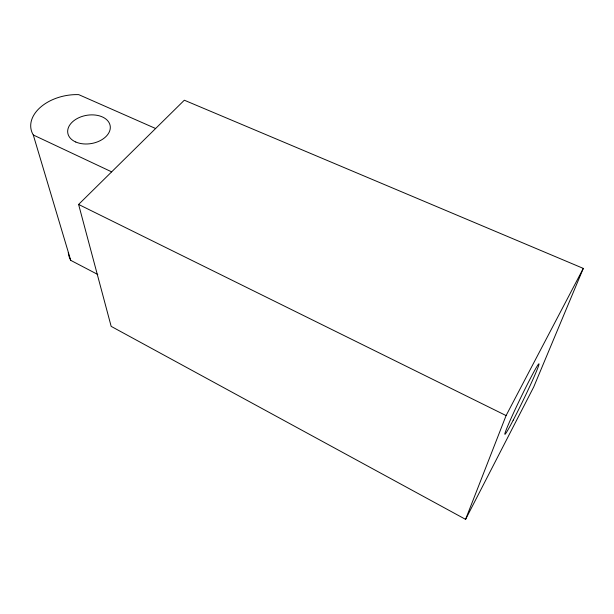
<?xml version="1.0" encoding="UTF-8"?>
<svg xmlns="http://www.w3.org/2000/svg" width="614" height="614" viewBox="0 0 614 614"><rect width="100%" height="100%" fill="white"/><g stroke="black" fill="none" stroke-linecap="round" stroke-linejoin="round"><path stroke-width="0.92" d="M465.581 519.36L506.089 415.571L583.3 268.402L184.323 100.212L78.6 204.439L111.165 326.364L465.581 519.36L533.712 386.997L583.3 268.402M155.618 128.51L78.73 94.64A40.355 26.502 -10.4 0 0 40.255 107.442A40.355 26.502 -10.4 0 0 33.286 134.98L70.74 260.351L97.779 274.489M33.286 134.98L111.656 171.851M78.6 204.439L506.089 415.571M70.74 260.351A34.399 25.542 -12.5 0 1 68.284 252.4M513.212 420.176A39.089 1.658 -64.2 0 0 539.008 364.171A39.089 1.658 -64.2 0 0 513.504 413.007A39.089 1.658 -64.2 0 0 513.212 420.176M75.783 142.018A21.498 14.306 -9.8 0 0 110.09 129.508A21.498 14.306 -9.8 0 0 81.102 116.783A21.498 14.306 -9.8 0 0 75.783 142.018"/></g></svg>
